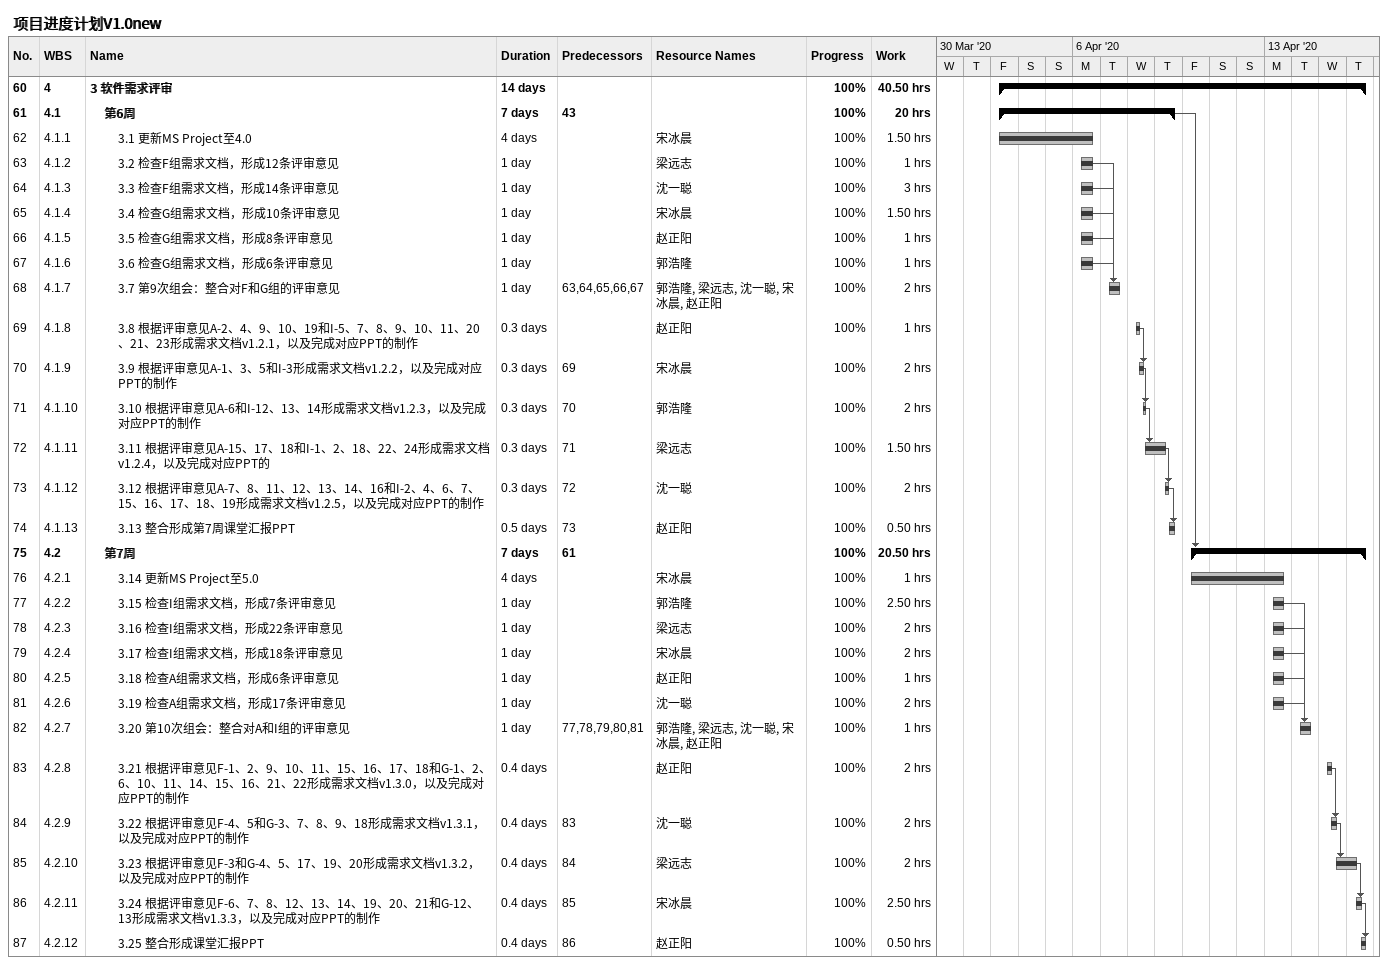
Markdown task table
项目进度计划V1.0new

| ID | WBS | Task | Duration | Start | Finish | Predecessors | Resources | % complete | Work (h) |
|---|---|---|---|---|---|---|---|---|---|
| 60 | 4 | **3 软件需求评审** | 14d | 2020-04-03 | 2020-04-16 |  |  | 100 | 40.50 |
| 61 | 4.1 | **第6周** | 7d | 2020-04-03 | 2020-04-09 | 43 |  | 100 | 20 |
| 62 | 4.1.1 | 3.1 更新MS Project至4.0 | 4d | 2020-04-03 | 2020-04-06 |  | 宋冰晨 | 100 | 1.50 |
| 63 | 4.1.2 | 3.2 检查F组需求文档，形成12条评审意见 | 1d | 2020-04-06 | 2020-04-06 |  | 梁远志 | 100 | 1 |
| 64 | 4.1.3 | 3.3 检查F组需求文档，形成14条评审意见 | 1d | 2020-04-06 | 2020-04-06 |  | 沈一聪 | 100 | 3 |
| 65 | 4.1.4 | 3.4 检查G组需求文档，形成10条评审意见 | 1d | 2020-04-06 | 2020-04-06 |  | 宋冰晨 | 100 | 1.50 |
| 66 | 4.1.5 | 3.5 检查G组需求文档，形成8条评审意见 | 1d | 2020-04-06 | 2020-04-06 |  | 赵正阳 | 100 | 1 |
| 67 | 4.1.6 | 3.6 检查G组需求文档，形成6条评审意见 | 1d | 2020-04-06 | 2020-04-06 |  | 郭浩隆 | 100 | 1 |
| 68 | 4.1.7 | 3.7 第9次组会：整合对F和G组的评审意见 | 1d | 2020-04-07 | 2020-04-07 | 63, 64, 65, 66, 67 | 郭浩隆, 梁远志, 沈一聪, 宋冰晨, 赵正阳 | 100 | 2 |
| 69 | 4.1.8 | 3.8 根据评审意见A-2、4、9、10、19和I-5、7、8、9、10、11、20、21、23形成需求文档v1.2.1，以及完成对应PPT的制作 | 0.3d | 2020-04-08 | 2020-04-08 |  | 赵正阳 | 100 | 1 |
| 70 | 4.1.9 | 3.9 根据评审意见A-1、3、5和I-3形成需求文档v1.2.2，以及完成对应PPT的制作 | 0.3d | 2020-04-08 | 2020-04-08 | 69 | 宋冰晨 | 100 | 2 |
| 71 | 4.1.10 | 3.10 根据评审意见A-6和I-12、13、14形成需求文档v1.2.3，以及完成对应PPT的制作 | 0.3d | 2020-04-08 | 2020-04-08 | 70 | 郭浩隆 | 100 | 2 |
| 72 | 4.1.11 | 3.11 根据评审意见A-15、17、18和I-1、2、18、22、24形成需求文档v1.2.4，以及完成对应PPT的 | 0.3d | 2020-04-08 | 2020-04-09 | 71 | 梁远志 | 100 | 1.50 |
| 73 | 4.1.12 | 3.12 根据评审意见A-7、8、11、12、13、14、16和I-2、4、6、7、15、16、17、18、19形成需求文档v1.2.5，以及完成对应PPT的制作 | 0.3d | 2020-04-09 | 2020-04-09 | 72 | 沈一聪 | 100 | 2 |
| 74 | 4.1.13 | 3.13 整合形成第7周课堂汇报PPT | 0.5d | 2020-04-09 | 2020-04-09 | 73 | 赵正阳 | 100 | 0.50 |
| 75 | 4.2 | **第7周** | 7d | 2020-04-10 | 2020-04-16 | 61 |  | 100 | 20.50 |
| 76 | 4.2.1 | 3.14 更新MS Project至5.0 | 4d | 2020-04-10 | 2020-04-13 |  | 宋冰晨 | 100 | 1 |
| 77 | 4.2.2 | 3.15 检查I组需求文档，形成7条评审意见 | 1d | 2020-04-13 | 2020-04-13 |  | 郭浩隆 | 100 | 2.50 |
| 78 | 4.2.3 | 3.16 检查I组需求文档，形成22条评审意见 | 1d | 2020-04-13 | 2020-04-13 |  | 梁远志 | 100 | 2 |
| 79 | 4.2.4 | 3.17 检查I组需求文档，形成18条评审意见 | 1d | 2020-04-13 | 2020-04-13 |  | 宋冰晨 | 100 | 2 |
| 80 | 4.2.5 | 3.18 检查A组需求文档，形成6条评审意见 | 1d | 2020-04-13 | 2020-04-13 |  | 赵正阳 | 100 | 1 |
| 81 | 4.2.6 | 3.19 检查A组需求文档，形成17条评审意见 | 1d | 2020-04-13 | 2020-04-13 |  | 沈一聪 | 100 | 2 |
| 82 | 4.2.7 | 3.20 第10次组会：整合对A和I组的评审意见 | 1d | 2020-04-14 | 2020-04-14 | 77, 78, 79, 80, 81 | 郭浩隆, 梁远志, 沈一聪, 宋冰晨, 赵正阳 | 100 | 1 |
| 83 | 4.2.8 | 3.21 根据评审意见F-1、2、9、10、11、15、16、17、18和G-1、2、6、10、11、14、15、16、21、22形成需求文档v1.3.0，以及完成对应PPT的制作 | 0.4d | 2020-04-15 | 2020-04-15 |  | 赵正阳 | 100 | 2 |
| 84 | 4.2.9 | 3.22 根据评审意见F-4、5和G-3、7、8、9、18形成需求文档v1.3.1，以及完成对应PPT的制作 | 0.4d | 2020-04-15 | 2020-04-15 | 83 | 沈一聪 | 100 | 2 |
| 85 | 4.2.10 | 3.23 根据评审意见F-3和G-4、5、17、19、20形成需求文档v1.3.2，以及完成对应PPT的制作 | 0.4d | 2020-04-15 | 2020-04-16 | 84 | 梁远志 | 100 | 2 |
| 86 | 4.2.11 | 3.24 根据评审意见F-6、7、8、12、13、14、19、20、21和G-12、13形成需求文档v1.3.3，以及完成对应PPT的制作 | 0.4d | 2020-04-16 | 2020-04-16 | 85 | 宋冰晨 | 100 | 2.50 |
| 87 | 4.2.12 | 3.25 整合形成课堂汇报PPT | 0.4d | 2020-04-16 | 2020-04-16 | 86 | 赵正阳 | 100 | 0.50 |
